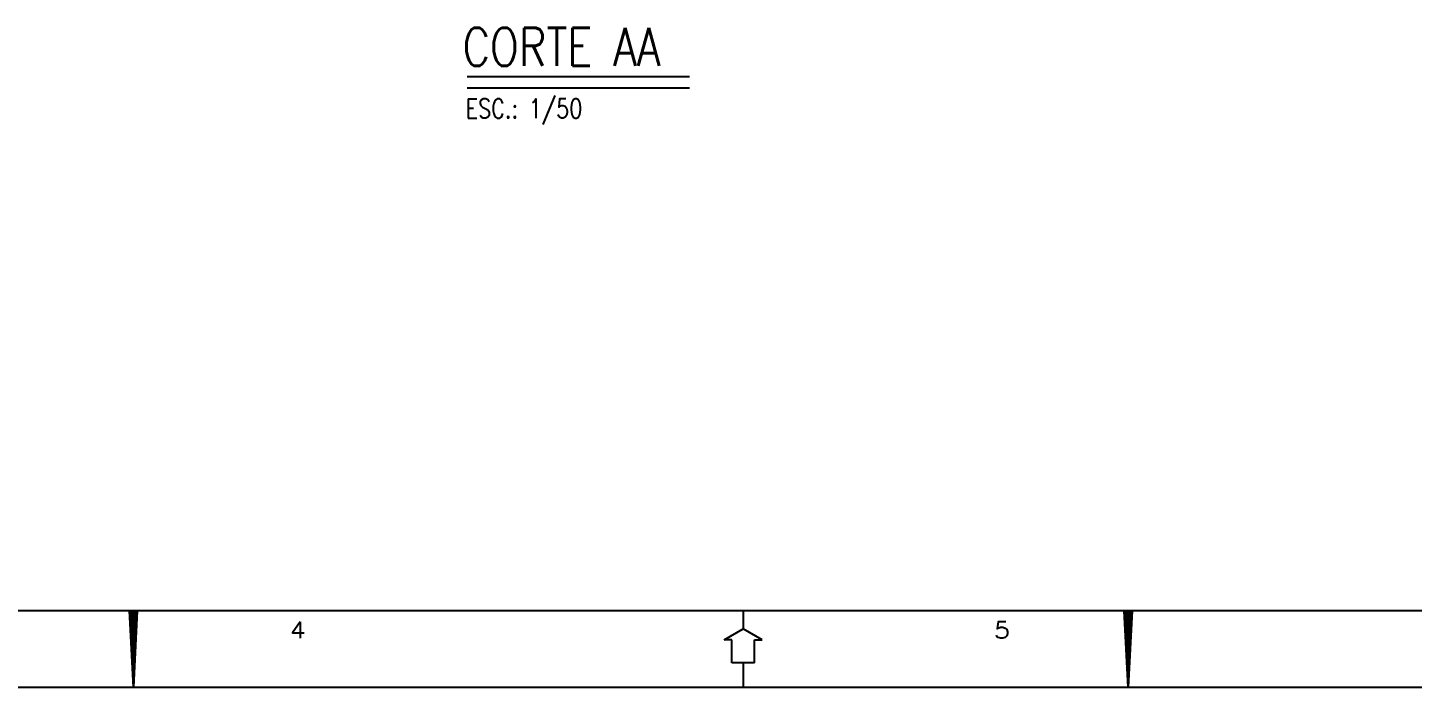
# Model space of a CAD drawing. Header units: millimetres. Extents: x -312439 to 477422, y -331570 to 212570.
# Drawn here: x 354277 to 363324, y 182870 to 187178 of the extents above; entities that cross this region are included whole.
import ezdxf
from ezdxf.enums import TextEntityAlignment as Align

# ---------------------------------------------------------------- set-up
doc = ezdxf.new("R2010")
doc.units = ezdxf.units.MM
for name, color, linetype in [('1', 7, 'Continuous'), ('2', 2, 'Continuous'), ('4', 4, 'Continuous'), ('FORMATO A1', 1, 'Continuous')]:
    doc.layers.add(name, color=color, linetype=linetype)
doc.styles.add('ROMANS', font='romans.shx', dxfattribs={"height": 187.5})

# ---------------------------------------------------------------- blocks, each defined once
blk = doc.blocks.new('A$C2D342850')
at = {"layer": 'FORMATO A1', "color": 2, "linetype": 'Continuous'}
blk.add_line((83100, -58400), (2500, -58400), dxfattribs=at)
at = {"layer": 'FORMATO A1', "color": 1, "linetype": 'Continuous'}
for p, q in [((34150, -59400), (34099.5, -58400)), ((34105, -58400), (34105, -58508.91)), ((34114, -58400), (34114, -58687.13)), ((34123, -58400), (34123, -58865.35)), ((34132, -58400), (34132, -59043.56)), ((34141, -58400), (34141, -59221.78)), ((34150, -58400), (34150, -59400)), ((34200.5, -58400), (34150, -59400)), ((34159, -58400), (34159, -59221.78)), ((34168, -58400), (34168, -59043.56)), ((34177, -58400), (34177, -58865.35)), ((34186, -58400), (34186, -58687.13)), ((34195, -58400), (34195, -58508.91)), ((42119.9, -58400), (42119.9, -58635.9)), ((47150, -59400), (47099.5, -58400)), ((47105, -58400), (47105, -58508.91)), ((47114, -58400), (47114, -58687.13)), ((47123, -58400), (47123, -58865.35)), ((47132, -58400), (47132, -59043.56)), ((47141, -58400), (47141, -59221.78)), ((47150, -58400), (47150, -59400)), ((47200.5, -58400), (47150, -59400)), ((47159, -58400), (47159, -59221.78)), ((47168, -58400), (47168, -59043.56)), ((47177, -58400), (47177, -58865.35)), ((47186, -58400), (47186, -58687.13)), ((47195, -58400), (47195, -58508.91)), ((36331.76, -58543.44), (36331.76, -58760)), ((41871.7, -58779.7), (42119.9, -58636.4)), ((41971.7, -58779.7), (41871.7, -58779.7)), ((41971.7, -59079.7), (41971.7, -58779.7)), ((42368, -58779.7), (42119.9, -58636.4)), ((42268, -58779.7), (42368, -58779.7)), ((42268, -59079.7), (42268, -58779.7)), ((42268.2, -59079.7), (41971.7, -59079.7)), ((42119.9, -59079.7), (42119.9, -59400)), ((0, -59400), (84100, -59400))]:
    blk.add_line(p, q, dxfattribs=at)
for points in [[(36331.76, -58543.44), (36228.64, -58687.81), (36383.33, -58687.81)], [(45552.39, -58543.44), (45449.26, -58543.44), (45438.95, -58636.25), (45449.26, -58625.94), (45480.2, -58615.62), (45511.14, -58615.62), (45542.08, -58625.94), (45562.7, -58646.56), (45573.01, -58677.5), (45573.01, -58698.12), (45562.7, -58729.06), (45542.08, -58749.69), (45511.14, -58760), (45480.2, -58760), (45449.26, -58749.69), (45438.95, -58739.37), (45428.64, -58718.75)]]:
    blk.add_lwpolyline(points, dxfattribs=at)

msp = doc.modelspace()

# ---------------------------------------------------------------- linework, layer by layer
at = {"layer": '1', "color": 1}
msp.add_line((357147.921, 186784.616, 0), (358600.426, 186784.616, 0), dxfattribs=at)
at = {"layer": '2', "color": 2}
msp.add_line((357147.921, 186859.616, 0), (358600.426, 186859.616, 0), dxfattribs=at)
at = {"layer": 'FORMATO A1', "color": 2, "linetype": 'Continuous'}
msp.add_line((379442.032, 183370.393, 0), (339142.032, 183370.393, 0), dxfattribs=at)
at = {"layer": 'FORMATO A1', "color": 1, "linetype": 'Continuous'}
msp.add_line((337892.032, 182870.393, 0), (379942.032, 182870.393, 0), dxfattribs=at)

# ---------------------------------------------------------------- block references
at = {"layer": 'FORMATO A1', "xscale": 0.5, "yscale": 0.5, "zscale": 0.5}
msp.add_blockref('A$C2D342850', (337892.032, 212570.393, 0), dxfattribs=at)

# ---------------------------------------------------------------- texts
at = {"layer": '2', "color": 2, "style": 'ROMANS', "width": 0.8}
msp.add_text('CORTE AA', height=250, dxfattribs=at).set_placement((357117.407, 187053.318, 0), align=Align.MIDDLE_LEFT)
at = {"layer": '4', "color": 4, "style": 'ROMANS', "width": 0.8}
msp.add_text('ESC.: 1/50', height=125, dxfattribs=at).set_placement((357137.921, 186650.259, 0), align=Align.MIDDLE_LEFT)

doc.saveas('drawing.dxf')
